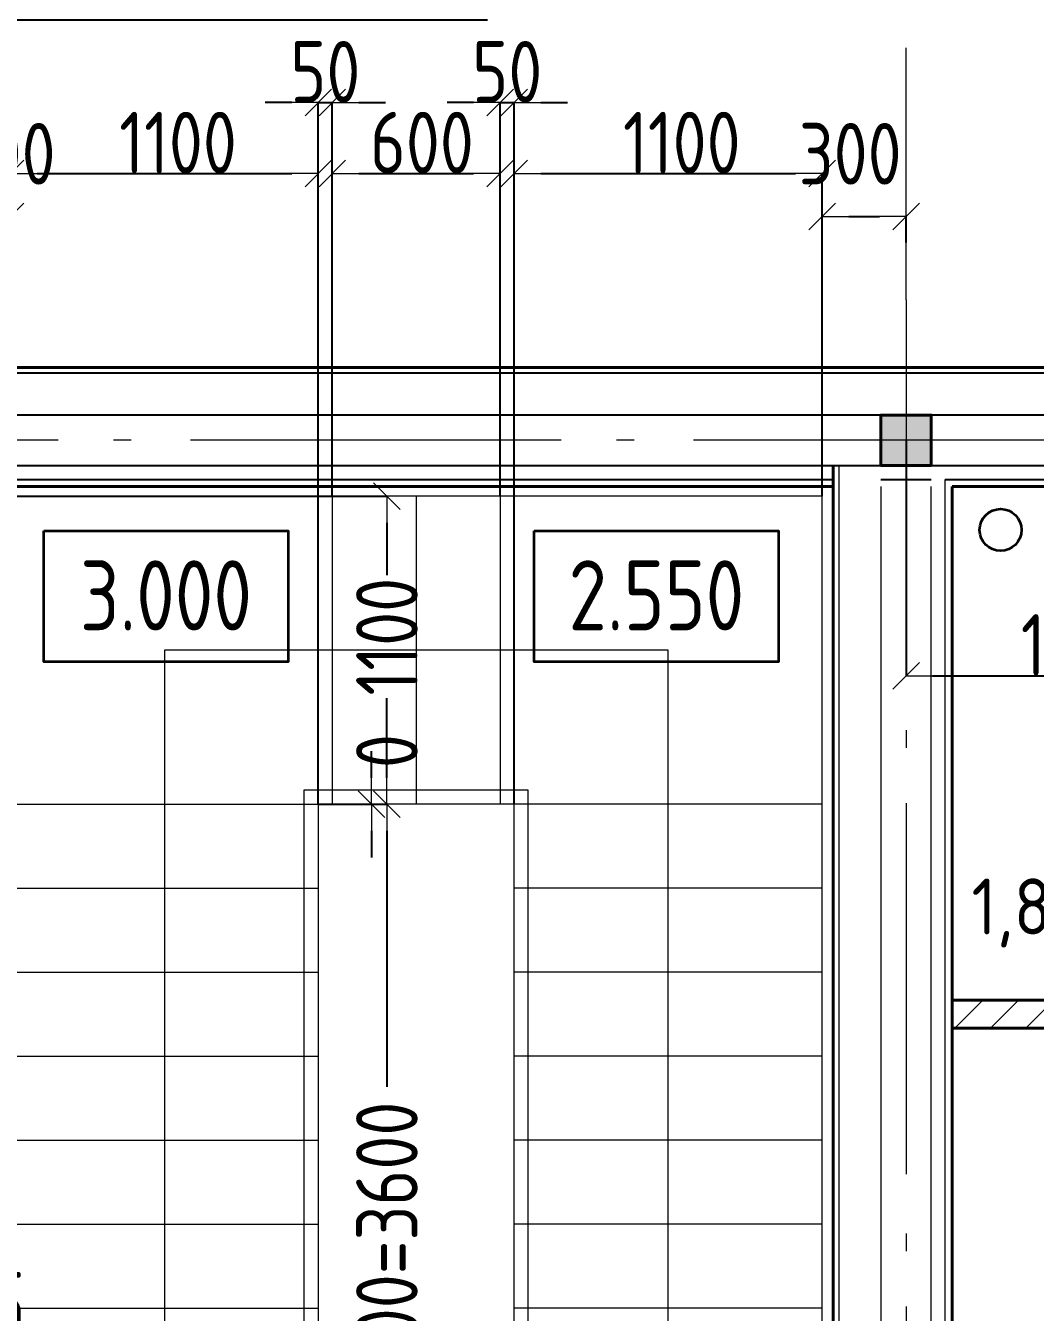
# Model space of a CAD drawing. Header units: millimetres. Extents: x -60256 to 201272, y 21388 to 77592.
# Drawn here: x 13233 to 16841, y 68741 to 73336 of the extents above; entities that cross this region are included whole.
import ezdxf
from ezdxf.enums import TextEntityAlignment as Align

# ---------------------------------------------------------------- set-up
doc = ezdxf.new("R2010")
doc.units = ezdxf.units.MM
doc.header["$MEASUREMENT"] = 0
doc.linetypes.add('Double Dashed', pattern=[1797.222233, 1325, -211.666656, 63.333344, -197.222233])
for name, color, linetype in [('Двери ArchiCAD', 7, 'Continuous'), ('колонны', 7, 'Continuous'), ('оси', 7, 'Continuous'), ('перегородки', 7, 'Continuous'), ('размеры внутр', 7, 'Continuous'), ('стены наруж', 7, 'Continuous')]:
    doc.layers.add(name, color=color, linetype=linetype)
for name, color, linetype, lineweight in [('Двери ArchiCAD_Ном._пера__97', 7, 'Continuous', 20), ('Двери ArchiCAD_Ном._пера__99', 7, 'Continuous', 40), ('колонны_Ном._пера__94', 252, 'Continuous', 13), ('колонны_Ном._пера__99', 7, 'Continuous', 40), ('лестницы_Ном._пера__96', 7, 'Continuous', 13), ('оси_Ном._пера__96', 7, 'Continuous', 13), ('перегородки_Ном._пера__96', 7, 'Continuous', 13), ('перегородки_Ном._пера__99', 7, 'Continuous', 40), ('площади_Ном._пера__96', 7, 'Continuous', 13), ('стены внутр_Ном._пера__97', 7, 'Continuous', 20), ('стены наруж_Ном._пера__1', 7, 'Continuous', 25), ('стены наруж_Ном._пера__96', 7, 'Continuous', 13), ('стены наруж_Ном._пера__99', 7, 'Continuous', 40), ('текст_Ном._пера__98', 7, 'Continuous', 35), ('текст_Ном._пера__99', 7, 'Continuous', 40), ('чертеж_Ном._пера__98', 7, 'Continuous', 35)]:
    doc.layers.add(name, color=color, linetype=linetype, lineweight=lineweight)
doc.styles.add('СГЕНЕРИР_СТИЛЬ_1', font='isocp.shx')
doc.styles.add('СГЕНЕРИР_СТИЛЬ_3', font='gost_2_304-81_type.ttf')
doc.styles.add('СГЕНЕРИР_СТИЛЬ_8', font='gost_2_304-81_type.ttf')
doc.dimstyles.new('СГЕНЕРИР_СТИЛЬ__20', dxfattribs={"dimtxt": 220.000005, "dimasz": 95, "dimexe": 0.18, "dimexo": 250, "dimgap": 0.09, "dimtad": 1, "dimtih": 1, "dimtoh": 1, "dimdec": 0, "dimzin": 0, "dimdsep": 46, "dimtxsty": 'СГЕНЕРИР_СТИЛЬ_3', "dimblk": 'ARROWHEAD_6', "dimblk1": 'ARROWHEAD_6', "dimblk2": 'ARROWHEAD_6', "dimcen": 0.09, "dimclrd": 7, "dimclre": 7, "dimclrt": 98, "dimadec": 0, "dimazin": 0, "dimtfac": 1, "dimtdec": 4, "dimtmove": 0, "dimatfit": 3, "dimfxl": 1, "dimtolj": 1, "dimtzin": 0, "dimarcsym": 0})
doc.dimstyles.new('СГЕНЕРИР_СТИЛЬ__3', dxfattribs={"dimtxt": 220.000005, "dimasz": 95, "dimexe": 0.18, "dimexo": 0, "dimgap": 0.09, "dimtad": 1, "dimtih": 1, "dimtoh": 1, "dimdec": 0, "dimzin": 0, "dimdsep": 46, "dimtxsty": 'СГЕНЕРИР_СТИЛЬ_3', "dimblk": 'ARROWHEAD_6', "dimblk1": 'ARROWHEAD_6', "dimblk2": 'ARROWHEAD_6', "dimcen": 0.09, "dimclrd": 7, "dimclre": 7, "dimclrt": 98, "dimadec": 0, "dimazin": 0, "dimtfac": 1, "dimtdec": 4, "dimtmove": 0, "dimatfit": 3, "dimfxl": 1, "dimtolj": 1, "dimtzin": 0, "dimarcsym": 0})
doc.dimstyles.new('СГЕНЕРИР_СТИЛЬ__4', dxfattribs={"dimtxt": 220.000005, "dimasz": 95, "dimexe": 0.18, "dimexo": 0, "dimgap": 0.09, "dimtad": 1, "dimtih": 1, "dimtoh": 1, "dimdec": 0, "dimzin": 0, "dimdsep": 46, "dimtxsty": 'СГЕНЕРИР_СТИЛЬ_3', "dimblk": 'ARROWHEAD_6', "dimblk1": 'ARROWHEAD_6', "dimblk2": 'ARROWHEAD_6', "dimcen": 0.09, "dimclrd": 7, "dimclre": 7, "dimclrt": 98, "dimadec": 0, "dimazin": 0, "dimtfac": 1, "dimtdec": 4, "dimtmove": 2, "dimatfit": 3, "dimfxl": 1, "dimtolj": 1, "dimtzin": 0, "dimarcsym": 0})
doc.dimstyles.new('СГЕНЕРИР_СТИЛЬ__5', dxfattribs={"dimtxt": 220.000005, "dimasz": 95, "dimexe": 0.18, "dimexo": 0, "dimgap": 0.09, "dimtad": 1, "dimdec": 0, "dimzin": 0, "dimdsep": 46, "dimtxsty": 'СГЕНЕРИР_СТИЛЬ_3', "dimblk": 'ARROWHEAD_6', "dimblk1": 'ARROWHEAD_6', "dimblk2": 'ARROWHEAD_6', "dimcen": 0.09, "dimclrd": 7, "dimclre": 7, "dimclrt": 98, "dimadec": 0, "dimazin": 0, "dimtfac": 1, "dimtdec": 4, "dimtmove": 0, "dimatfit": 3, "dimfxl": 1, "dimtolj": 1, "dimtzin": 0, "dimarcsym": 0})
doc.dimstyles.new('СГЕНЕРИР_СТИЛЬ__6', dxfattribs={"dimtxt": 220.000005, "dimasz": 95, "dimexe": 0.18, "dimexo": 0, "dimgap": 0.09, "dimtad": 1, "dimdec": 0, "dimzin": 0, "dimdsep": 46, "dimtxsty": 'СГЕНЕРИР_СТИЛЬ_3', "dimblk": 'ARROWHEAD_6', "dimblk1": 'ARROWHEAD_6', "dimblk2": 'ARROWHEAD_6', "dimcen": 0.09, "dimclrd": 7, "dimclre": 7, "dimclrt": 98, "dimadec": 0, "dimazin": 0, "dimtfac": 1, "dimtdec": 4, "dimtmove": 2, "dimatfit": 3, "dimfxl": 1, "dimtolj": 1, "dimtzin": 0, "dimarcsym": 0})

# ---------------------------------------------------------------- blocks, each defined once
blk = doc.blocks.new('л 4950 17+3+15')
at = {"layer": 'лестницы_Ном._пера__96', "linetype": 'Continuous'}
for p, q in [((0, 0), (0, 5900)), ((0, 5900), (2900, 5900)), ((1150, 5900), (1150, 4800)), ((1450, 5900), (1450, 4800)), ((1750, 5900), (1750, 4800)), ((2900, 5900), (2900, 1200)), ((550, 0), (550, 5350)), ((550, 5350), (2350, 5350)), ((2350, 5350), (2350, 1200)), ((0, 4800), (1100, 4800)), ((1100, 0), (1100, 4800)), ((1100, 4800), (1800, 4800)), ((1800, 4800), (1800, 1200)), ((2900, 4800), (1800, 4800)), ((0, 4500), (1100, 4500)), ((2900, 4500), (1800, 4500)), ((0, 4200), (1100, 4200)), ((2900, 4200), (1800, 4200)), ((0, 3900), (1100, 3900)), ((2900, 3900), (1800, 3900)), ((0, 3600), (1100, 3600)), ((2900, 3600), (1800, 3600)), ((0, 3300), (1100, 3300)), ((2900, 3300), (1800, 3300)), ((0, 3000), (1100, 3000)), ((2900, 3000), (1800, 3000)), ((0, 2700), (1100, 2700)), ((2900, 2700), (1800, 2700)), ((0, 2400), (1100, 2400)), ((2900, 2400), (1800, 2400)), ((0, 2100), (1100, 2100)), ((2900, 2100), (1800, 2100)), ((0, 1800), (1100, 1800)), ((2900, 1800), (1800, 1800)), ((0, 1500), (1100, 1500)), ((2900, 1500), (1800, 1500)), ((2350, 1200), (2150, 1400)), ((2350, 1200), (2550, 1400)), ((0, 1200), (1100, 1200)), ((2900, 1200), (1800, 1200)), ((2900, 1200), (1800, 1200)), ((0, 900), (1100, 900)), ((0, 600), (1100, 600)), ((0, 300), (1100, 300)), ((0, 0), (1100, 0)), ((0, 0), (1100, 0))]:
    blk.add_line(p, q, dxfattribs=at)
blk = doc.blocks.new('Стена_28_1', base_point=(16379, 71855.7))
at = {"layer": 'стены наруж_Ном._пера__1', "linetype": 'Continuous'}
for p, q in [((16469, 72095.7), (16379, 72095.7)), ((22214, 72095.7), (16469, 72095.7)), ((16379, 71945.7), (16469, 71945.7)), ((22214, 71945.7), (16469, 71945.7)), ((16469, 71765.7), (16379, 71765.7)), ((16469, 71765.7), (22214, 71765.7)), ((16379, 71715.7), (16469, 71715.7)), ((16519, 71715.7), (22214, 71715.7))]:
    blk.add_line(p, q, dxfattribs=at)
at = {"layer": 'стены наруж_Ном._пера__96', "linetype": 'Continuous'}
blk.add_line((16519, 71690.7), (16519, 71715.7), dxfattribs=at)
at = {"layer": 'стены наруж_Ном._пера__99', "linetype": 'Continuous', "flags": 128}
for points in [[(22214, 72115.7), (16379, 72115.7)], [(16544, 71690.7), (22214, 71690.7)]]:
    blk.add_lwpolyline(points, dxfattribs=at)
blk = doc.blocks.new('Стена_30_1', base_point=(12879, 71855.7))
at = {"layer": 'стены наруж_Ном._пера__1', "linetype": 'Continuous'}
for p, q in [((16289, 72095.7), (13139, 72095.7)), ((16379, 72095.7), (16289, 72095.7)), ((16289, 71945.7), (13139, 71945.7)), ((16289, 71945.7), (16379, 71945.7)), ((13139, 71765.7), (16289, 71765.7)), ((16379, 71765.7), (16289, 71765.7)), ((13139, 71715.7), (16119, 71715.7)), ((16289, 71715.7), (16379, 71715.7))]:
    blk.add_line(p, q, dxfattribs=at)
at = {"layer": 'стены наруж_Ном._пера__96', "linetype": 'Continuous'}
for p, q in [((16139, 71765.7), (16139, 71715.7)), ((16139, 71715.7), (16139, 71690.7))]:
    blk.add_line(p, q, dxfattribs=at)
at = {"layer": 'стены наруж_Ном._пера__99', "linetype": 'Continuous'}
for p, q in [((16119, 71765.7), (16119, 71715.7)), ((16119, 71715.7), (16119, 71690.7))]:
    blk.add_line(p, q, dxfattribs=at)
at = {"layer": 'стены наруж_Ном._пера__99', "linetype": 'Continuous', "flags": 128}
for points in [[(16379, 72115.7), (12969, 72115.7)], [(13139, 71690.7), (16119, 71690.7)]]:
    blk.add_lwpolyline(points, dxfattribs=at)
blk = doc.blocks.new('Стена_45_1', base_point=(20219, 69855.7))
at = {"layer": 'перегородки_Ном._пера__96', "linetype": 'Continuous'}
h = blk.add_hatch(dxfattribs=at)
h.set_pattern_fill('FACE_BRICK_0001', color=256, style=0, pattern_type=2)
h.set_pattern_definition([(45, (0, 0), (-63.63961, 63.63961), [])])
h.paths.add_polyline_path([(16544, 69855.7), (16544, 69755.7), (17799, 69755.7), (17799, 69855.7)])
at = {"layer": 'перегородки_Ном._пера__99', "linetype": 'Continuous', "flags": 128}
for points in [[(17599, 69855.7), (16544, 69855.7)], [(16544, 69855.7), (16544, 69755.7)], [(16544, 69755.7), (17799, 69755.7)]]:
    blk.add_lwpolyline(points, dxfattribs=at)
blk = doc.blocks.new('Колонна_14_1', base_point=(16379, 71855.7))
at = {"layer": 'колонны_Ном._пера__94', "linetype": 'Continuous'}
blk.add_hatch(color=256, dxfattribs=at).paths.add_polyline_path([(16289, 71765.7), (16469, 71765.7), (16469, 71945.7), (16289, 71945.7)])
at = {"layer": 'колонны_Ном._пера__99', "linetype": 'Continuous', "flags": 128}
blk.add_lwpolyline([(16289, 71765.7), (16469, 71765.7), (16469, 71945.7), (16289, 71945.7)], close=True, dxfattribs=at)
blk = doc.blocks.new('Стандартный маркер сетки_12')
at = {"layer": 'оси_Ном._пера__96', "linetype": 'Double Dashed'}
for q in [(0, 0), (20403.4, 0)]:
    blk.add_line((900, 0), q, dxfattribs=at)
at = {"layer": 'оси_Ном._пера__96', "style": 'СГЕНЕРИР_СТИЛЬ_3'}
blk.add_attdef('AC_MarkerText_1', text='', height=350, rotation=90, dxfattribs=at).set_placement((21973.1, -208.7), align=Align.BOTTOM_LEFT)
blk = doc.blocks.new('ARROWHEAD_6')
at = {"color": 0, "linetype": 'Continuous', "lineweight": 0}
for p, q in [((-0.5, -0.5), (0.5, 0.5)), ((0, 0), (-1, 0))]:
    blk.add_line(p, q, dxfattribs=at)
blk = doc.blocks.new('*D831')
at = {"layer": 'Defpoints', "color": 0, "linetype": 'Continuous', "transparency": 16777216}
for p in [(12494.5, 73355.7), (14884, 73355.7), (879, 72115.7)]:
    blk.add_point(p, dxfattribs=at)
at = {"layer": 'размеры внутр', "color": 7, "linetype": 'Continuous', "lineweight": -2, "transparency": 16777216}
for p, q in [((14884, 73355.7), (12494.4, 73355.7)), ((12494.5, 72210.7), (12494.5, 73260.7)), ((879, 72115.7), (12494.7, 72115.7))]:
    blk.add_line(p, q, dxfattribs=at)
at = {"layer": 'размеры внутр', "color": 7, "linetype": 'Continuous', "lineweight": -2, "transparency": 16777216, "xscale": 95, "yscale": 95, "zscale": 95}
for p, rotation in [((12494.5, 73355.7), 90), ((12494.5, 72115.7), 270)]:
    blk.add_blockref('ARROWHEAD_6', p, dxfattribs=dict(at, rotation=rotation))
at = {"layer": 'размеры внутр', "color": 98, "linetype": 'Continuous', "transparency": 16777216, "insert": (12340.5, 72824.2), "char_height": 220, "attachment_point": 5, "rotation": 90, "style": 'СГЕНЕРИР_СТИЛЬ_3'}
blk.add_mtext('\\A1;1240', dxfattribs=at)
blk = doc.blocks.new('*D920')
at = {"layer": 'Defpoints', "color": 0, "linetype": 'Continuous', "transparency": 16777216}
for p in [(14279, 70555.7), (14524, 70555.7), (14279, 66955.7)]:
    blk.add_point(p, dxfattribs=at)
at = {"layer": 'размеры внутр', "color": 7, "linetype": 'Continuous', "lineweight": -2, "transparency": 16777216}
for p, q in [((14279, 70555.7), (14524.2, 70555.7)), ((14524, 70460.7), (14524, 69546.8)), ((14524, 67050.7), (14524, 68148.1)), ((14279, 66955.7), (14524.2, 66955.7))]:
    blk.add_line(p, q, dxfattribs=at)
at = {"layer": 'размеры внутр', "color": 7, "linetype": 'Continuous', "lineweight": -2, "transparency": 16777216, "xscale": 95, "yscale": 95, "zscale": 95}
for p, rotation in [((14524, 70555.7), 90), ((14524, 66955.7), 270)]:
    blk.add_blockref('ARROWHEAD_6', p, dxfattribs=dict(at, rotation=rotation))
at = {"layer": 'размеры внутр', "color": 98, "linetype": 'Continuous', "transparency": 16777216, "insert": (14524, 68847.5), "char_height": 220, "attachment_point": 5, "rotation": 90, "style": 'СГЕНЕРИР_СТИЛЬ_3'}
blk.add_mtext('\\A1;12х300=3600', dxfattribs=at)
blk = doc.blocks.new('*D921')
at = {"layer": 'Defpoints', "color": 0, "linetype": 'Continuous', "transparency": 16777216}
for p in [(14279, 70555.7), (14279, 70555.7), (14468.8, 70555.7)]:
    blk.add_point(p, dxfattribs=at)
at = {"layer": 'размеры внутр', "color": 7, "linetype": 'Continuous', "lineweight": -2, "transparency": 16777216}
for p, q in [((14468.8, 70650.7), (14468.8, 70745.7)), ((14279, 70555.7), (14469, 70555.7)), ((14279, 70555.7), (14469, 70555.7)), ((14468.8, 70460.7), (14468.8, 70365.7))]:
    blk.add_line(p, q, dxfattribs=at)
at = {"layer": 'размеры внутр', "color": 7, "linetype": 'Continuous', "lineweight": -2, "transparency": 16777216, "xscale": 95, "yscale": 95, "zscale": 95}
for rotation in [270, 90]:
    blk.add_blockref('ARROWHEAD_6', (14468.8, 70555.7), dxfattribs=dict(at, rotation=rotation))
at = {"layer": 'размеры внутр', "color": 98, "linetype": 'Continuous', "transparency": 16777216, "insert": (14524, 70745.7), "char_height": 220, "attachment_point": 5, "rotation": 90, "style": 'СГЕНЕРИР_СТИЛЬ_3'}
blk.add_mtext('\\A1;0', dxfattribs=at)
blk = doc.blocks.new('*D922')
at = {"layer": 'Defpoints', "color": 0, "linetype": 'Continuous', "transparency": 16777216}
for p in [(13179, 71655.7), (14524, 71655.7), (14279, 70555.7)]:
    blk.add_point(p, dxfattribs=at)
at = {"layer": 'размеры внутр', "color": 7, "linetype": 'Continuous', "lineweight": -2, "transparency": 16777216}
for p, q in [((13179, 71655.7), (14524.2, 71655.7)), ((14524, 71560.7), (14524, 71374.4)), ((14524, 70650.7), (14524, 70934.2)), ((14279, 70555.7), (14524.2, 70555.7))]:
    blk.add_line(p, q, dxfattribs=at)
at = {"layer": 'размеры внутр', "color": 7, "linetype": 'Continuous', "lineweight": -2, "transparency": 16777216, "xscale": 95, "yscale": 95, "zscale": 95}
for p, rotation in [((14524, 71655.7), 90), ((14524, 70555.7), 270)]:
    blk.add_blockref('ARROWHEAD_6', p, dxfattribs=dict(at, rotation=rotation))
at = {"layer": 'размеры внутр', "color": 98, "linetype": 'Continuous', "transparency": 16777216, "insert": (14524, 71154.3), "char_height": 220, "attachment_point": 5, "rotation": 90, "style": 'СГЕНЕРИР_СТИЛЬ_3'}
blk.add_mtext('\\A1;1100', dxfattribs=at)
blk = doc.blocks.new('*D936')
at = {"layer": 'Defpoints', "color": 0, "linetype": 'Continuous', "transparency": 16777216}
for p in [(12579, 69755.7), (12714, 69755.7), (12714, 68665.6)]:
    blk.add_point(p, dxfattribs=at)
at = {"layer": 'размеры внутр', "color": 7, "linetype": 'Continuous', "lineweight": -2, "transparency": 16777216}
for p, q in [((12579, 69505.7), (12579, 68665.5)), ((12714, 69505.7), (12714, 68665.5)), ((12484, 68665.6), (12389, 68665.6)), ((12579, 68665.6), (12714, 68665.6)), ((12809, 68665.6), (13218.3, 68665.6))]:
    blk.add_line(p, q, dxfattribs=at)
at = {"layer": 'размеры внутр', "color": 7, "linetype": 'Continuous', "lineweight": -2, "transparency": 16777216, "xscale": 95, "yscale": 95, "zscale": 95}
blk.add_blockref('ARROWHEAD_6', (12579, 68665.6), dxfattribs=at)
at = {"layer": 'размеры внутр', "color": 7, "linetype": 'Continuous', "lineweight": -2, "transparency": 16777216, "xscale": 95, "yscale": 95, "zscale": 95, "rotation": 180}
blk.add_blockref('ARROWHEAD_6', (12714, 68665.6), dxfattribs=at)
at = {"layer": 'размеры внутр', "color": 98, "linetype": 'Continuous', "transparency": 16777216, "insert": (13061.2, 68775.7), "char_height": 220, "attachment_point": 5, "style": 'СГЕНЕРИР_СТИЛЬ_3'}
blk.add_mtext('\\A1;135', dxfattribs=at)
blk = doc.blocks.new('*D994')
at = {"layer": 'Defpoints', "color": 0, "linetype": 'Continuous', "transparency": 16777216}
for p in [(13179, 72654.7), (12879, 72458.3), (13179, 71655.7)]:
    blk.add_point(p, dxfattribs=at)
at = {"layer": 'размеры внутр', "color": 7, "linetype": 'Continuous', "lineweight": -2, "transparency": 16777216}
for p, q in [((12879, 72458.3), (12879, 72654.9)), ((12974, 72654.7), (13084, 72654.7)), ((13179, 71655.7), (13179, 72654.9))]:
    blk.add_line(p, q, dxfattribs=at)
at = {"layer": 'размеры внутр', "color": 7, "linetype": 'Continuous', "lineweight": -2, "transparency": 16777216, "xscale": 95, "yscale": 95, "zscale": 95, "rotation": 180}
blk.add_blockref('ARROWHEAD_6', (12879, 72654.7), dxfattribs=at)
at = {"layer": 'размеры внутр', "color": 7, "linetype": 'Continuous', "lineweight": -2, "transparency": 16777216, "xscale": 95, "yscale": 95, "zscale": 95}
blk.add_blockref('ARROWHEAD_6', (13179, 72654.7), dxfattribs=at)
at = {"layer": 'размеры внутр', "color": 98, "linetype": 'Continuous', "transparency": 16777216, "insert": (13156.4, 72879.1), "char_height": 220, "attachment_point": 5, "style": 'СГЕНЕРИР_СТИЛЬ_3'}
blk.add_mtext('\\A1;300', dxfattribs=at)
blk = doc.blocks.new('*D995')
at = {"layer": 'Defpoints', "color": 0, "linetype": 'Continuous', "transparency": 16777216}
for p in [(14279, 72808.7), (13179, 71655.7), (14279, 70555.7)]:
    blk.add_point(p, dxfattribs=at)
at = {"layer": 'размеры внутр', "color": 7, "linetype": 'Continuous', "lineweight": -2, "transparency": 16777216}
for p, q in [((13179, 71655.7), (13179, 72808.9)), ((13274, 72808.7), (14184, 72808.7)), ((14279, 70555.7), (14279, 72808.9))]:
    blk.add_line(p, q, dxfattribs=at)
at = {"layer": 'размеры внутр', "color": 7, "linetype": 'Continuous', "lineweight": -2, "transparency": 16777216, "xscale": 95, "yscale": 95, "zscale": 95, "rotation": 180}
blk.add_blockref('ARROWHEAD_6', (13179, 72808.7), dxfattribs=at)
at = {"layer": 'размеры внутр', "color": 7, "linetype": 'Continuous', "lineweight": -2, "transparency": 16777216, "xscale": 95, "yscale": 95, "zscale": 95}
blk.add_blockref('ARROWHEAD_6', (14279, 72808.7), dxfattribs=at)
at = {"layer": 'размеры внутр', "color": 98, "linetype": 'Continuous', "transparency": 16777216, "insert": (13777.7, 72918.8), "char_height": 220, "attachment_point": 5, "style": 'СГЕНЕРИР_СТИЛЬ_3'}
blk.add_mtext('\\A1;1100', dxfattribs=at)
blk = doc.blocks.new('*D996')
at = {"layer": 'Defpoints', "color": 0, "linetype": 'Continuous', "transparency": 16777216}
for p in [(14329, 73061.7), (14329, 71655.7), (14279, 70555.7)]:
    blk.add_point(p, dxfattribs=at)
at = {"layer": 'размеры внутр', "color": 7, "linetype": 'Continuous', "lineweight": -2, "transparency": 16777216}
for p, q in [((14184, 73061.7), (14089, 73061.7)), ((14279, 70555.7), (14279, 73061.9)), ((14279, 73061.7), (14329, 73061.7)), ((14329, 71655.7), (14329, 73061.9)), ((14424, 73061.7), (14519, 73061.7))]:
    blk.add_line(p, q, dxfattribs=at)
at = {"layer": 'размеры внутр', "color": 7, "linetype": 'Continuous', "lineweight": -2, "transparency": 16777216, "xscale": 95, "yscale": 95, "zscale": 95}
blk.add_blockref('ARROWHEAD_6', (14279, 73061.7), dxfattribs=at)
at = {"layer": 'размеры внутр', "color": 7, "linetype": 'Continuous', "lineweight": -2, "transparency": 16777216, "xscale": 95, "yscale": 95, "zscale": 95, "rotation": 180}
blk.add_blockref('ARROWHEAD_6', (14329, 73061.7), dxfattribs=at)
at = {"layer": 'размеры внутр', "color": 98, "linetype": 'Continuous', "transparency": 16777216, "insert": (14304, 73171.8), "char_height": 220, "attachment_point": 5, "style": 'СГЕНЕРИР_СТИЛЬ_3'}
blk.add_mtext('\\A1;50', dxfattribs=at)
blk = doc.blocks.new('*D997')
at = {"layer": 'Defpoints', "color": 0, "linetype": 'Continuous', "transparency": 16777216}
for p in [(14929, 72808.7), (14329, 71655.7), (14929, 71655.7)]:
    blk.add_point(p, dxfattribs=at)
at = {"layer": 'размеры внутр', "color": 7, "linetype": 'Continuous', "lineweight": -2, "transparency": 16777216}
for p, q in [((14329, 71655.7), (14329, 72808.9)), ((14424, 72808.7), (14834, 72808.7)), ((14929, 71655.7), (14929, 72808.9))]:
    blk.add_line(p, q, dxfattribs=at)
at = {"layer": 'размеры внутр', "color": 7, "linetype": 'Continuous', "lineweight": -2, "transparency": 16777216, "xscale": 95, "yscale": 95, "zscale": 95, "rotation": 180}
blk.add_blockref('ARROWHEAD_6', (14329, 72808.7), dxfattribs=at)
at = {"layer": 'размеры внутр', "color": 7, "linetype": 'Continuous', "lineweight": -2, "transparency": 16777216, "xscale": 95, "yscale": 95, "zscale": 95}
blk.add_blockref('ARROWHEAD_6', (14929, 72808.7), dxfattribs=at)
at = {"layer": 'размеры внутр', "color": 98, "linetype": 'Continuous', "transparency": 16777216, "insert": (14649, 72918.8), "char_height": 220, "attachment_point": 5, "style": 'СГЕНЕРИР_СТИЛЬ_3'}
blk.add_mtext('\\A1;600', dxfattribs=at)
blk = doc.blocks.new('*D998')
at = {"layer": 'Defpoints', "color": 0, "linetype": 'Continuous', "transparency": 16777216}
for p in [(14979, 73061.7), (14929, 71655.7), (14979, 70555.7)]:
    blk.add_point(p, dxfattribs=at)
at = {"layer": 'размеры внутр', "color": 7, "linetype": 'Continuous', "lineweight": -2, "transparency": 16777216}
for p, q in [((14834, 73061.7), (14739, 73061.7)), ((14929, 71655.7), (14929, 73061.9)), ((14929, 73061.7), (14979, 73061.7)), ((14979, 70555.7), (14979, 73061.9)), ((15074, 73061.7), (15169, 73061.7))]:
    blk.add_line(p, q, dxfattribs=at)
at = {"layer": 'размеры внутр', "color": 7, "linetype": 'Continuous', "lineweight": -2, "transparency": 16777216, "xscale": 95, "yscale": 95, "zscale": 95}
blk.add_blockref('ARROWHEAD_6', (14929, 73061.7), dxfattribs=at)
at = {"layer": 'размеры внутр', "color": 7, "linetype": 'Continuous', "lineweight": -2, "transparency": 16777216, "xscale": 95, "yscale": 95, "zscale": 95, "rotation": 180}
blk.add_blockref('ARROWHEAD_6', (14979, 73061.7), dxfattribs=at)
at = {"layer": 'размеры внутр', "color": 98, "linetype": 'Continuous', "transparency": 16777216, "insert": (14954, 73171.8), "char_height": 220, "attachment_point": 5, "style": 'СГЕНЕРИР_СТИЛЬ_3'}
blk.add_mtext('\\A1;50', dxfattribs=at)
blk = doc.blocks.new('*D999')
at = {"layer": 'Defpoints', "color": 0, "linetype": 'Continuous', "transparency": 16777216}
for p in [(16079, 72808.7), (16079, 71655.7), (14979, 70555.7)]:
    blk.add_point(p, dxfattribs=at)
at = {"layer": 'размеры внутр', "color": 7, "linetype": 'Continuous', "lineweight": -2, "transparency": 16777216}
for p, q in [((14979, 70555.7), (14979, 72808.9)), ((15074, 72808.7), (15984, 72808.7)), ((16079, 71655.7), (16079, 72808.9))]:
    blk.add_line(p, q, dxfattribs=at)
at = {"layer": 'размеры внутр', "color": 7, "linetype": 'Continuous', "lineweight": -2, "transparency": 16777216, "xscale": 95, "yscale": 95, "zscale": 95, "rotation": 180}
blk.add_blockref('ARROWHEAD_6', (14979, 72808.7), dxfattribs=at)
at = {"layer": 'размеры внутр', "color": 7, "linetype": 'Continuous', "lineweight": -2, "transparency": 16777216, "xscale": 95, "yscale": 95, "zscale": 95}
blk.add_blockref('ARROWHEAD_6', (16079, 72808.7), dxfattribs=at)
at = {"layer": 'размеры внутр', "color": 98, "linetype": 'Continuous', "transparency": 16777216, "insert": (15577.7, 72918.8), "char_height": 220, "attachment_point": 5, "style": 'СГЕНЕРИР_СТИЛЬ_3'}
blk.add_mtext('\\A1;1100', dxfattribs=at)
blk = doc.blocks.new('*D1000')
at = {"layer": 'Defpoints', "color": 0, "linetype": 'Continuous', "transparency": 16777216}
for p in [(16379, 72654.7), (16379, 72562), (16079, 71655.7)]:
    blk.add_point(p, dxfattribs=at)
at = {"layer": 'размеры внутр', "color": 7, "linetype": 'Continuous', "lineweight": -2, "transparency": 16777216}
for p, q in [((16079, 71655.7), (16079, 72654.9)), ((16174, 72654.7), (16284, 72654.7)), ((16379, 72562), (16379, 72654.9))]:
    blk.add_line(p, q, dxfattribs=at)
at = {"layer": 'размеры внутр', "color": 7, "linetype": 'Continuous', "lineweight": -2, "transparency": 16777216, "xscale": 95, "yscale": 95, "zscale": 95, "rotation": 180}
blk.add_blockref('ARROWHEAD_6', (16079, 72654.7), dxfattribs=at)
at = {"layer": 'размеры внутр', "color": 7, "linetype": 'Continuous', "lineweight": -2, "transparency": 16777216, "xscale": 95, "yscale": 95, "zscale": 95}
blk.add_blockref('ARROWHEAD_6', (16379, 72654.7), dxfattribs=at)
at = {"layer": 'размеры внутр', "color": 98, "linetype": 'Continuous', "transparency": 16777216, "insert": (16179.4, 72879.1), "char_height": 220, "attachment_point": 5, "style": 'СГЕНЕРИР_СТИЛЬ_3'}
blk.add_mtext('\\A1;300', dxfattribs=at)
blk = doc.blocks.new('Дверь 16_21')
at = {"layer": 'Двери ArchiCAD_Ном._пера__97', "linetype": 'Continuous'}
for p, q in [((460, 0), (460, 920)), ((-460, 0), (-500, 0)), ((-500, 0), (-500, -115)), ((-460, -115), (-460, 0)), ((500, 0), (460, 0)), ((460, 0), (460, -115)), ((500, -115), (500, 0)), ((-500, -115), (-460, -115)), ((460, -115), (500, -115))]:
    blk.add_line(p, q, dxfattribs=at)
blk.add_arc((460, 0), 920, 90, 180, dxfattribs=at)
at = {"layer": 'Двери ArchiCAD_Ном._пера__99', "linetype": 'Continuous'}
for p, q in [((-500, 0), (-500, -115)), ((500, 0), (500, -115))]:
    blk.add_line(p, q, dxfattribs=at)
blk = doc.blocks.new('Стена_74_1', base_point=(16379, 63580.7))
at = {"layer": 'стены наруж_Ном._пера__96', "linetype": 'Continuous'}
for p, q in [((16139, 71690.7), (16139, 66755.7)), ((16289, 71690.7), (16289, 66755.7)), ((16469, 66755.7), (16469, 71690.7)), ((16519, 66755.7), (16519, 71690.7)), ((16139, 65755.7), (16139, 65545.7)), ((16289, 65755.7), (16289, 65545.7)), ((16469, 65545.7), (16469, 65755.7)), ((16519, 65545.7), (16519, 65755.7)), ((16139, 65545.7), (16139, 65365.7)), ((16289, 65365.7), (16289, 65545.7)), ((16469, 65545.7), (16469, 65365.7)), ((16519, 65365.7), (16519, 65545.7)), ((16139, 65365.7), (16139, 63580.7)), ((16289, 65365.7), (16289, 63580.7)), ((16469, 63580.7), (16469, 65365.7)), ((16519, 63580.7), (16519, 65365.7))]:
    blk.add_line(p, q, dxfattribs=at)
at = {"layer": 'стены наруж_Ном._пера__99', "linetype": 'Continuous'}
for p, q in [((16139, 66755.7), (16119, 66755.7)), ((16289, 66755.7), (16139, 66755.7)), ((16329, 66755.7), (16289, 66755.7)), ((16444, 66755.7), (16329, 66755.7)), ((16469, 66755.7), (16444, 66755.7)), ((16519, 66755.7), (16469, 66755.7)), ((16544, 66755.7), (16519, 66755.7)), ((16139, 65755.7), (16119, 65755.7)), ((16289, 65755.7), (16139, 65755.7)), ((16329, 65755.7), (16289, 65755.7)), ((16444, 65755.7), (16329, 65755.7)), ((16469, 65755.7), (16444, 65755.7)), ((16519, 65755.7), (16469, 65755.7)), ((16544, 65755.7), (16519, 65755.7))]:
    blk.add_line(p, q, dxfattribs=at)
at = {"layer": 'стены наруж_Ном._пера__99', "linetype": 'Continuous', "flags": 128}
for points in [[(16119, 71690.7), (16119, 66755.7)], [(16544, 66755.7), (16544, 71690.7)], [(16119, 65755.7), (16119, 63580.7)], [(16544, 63580.7), (16544, 65755.7)]]:
    blk.add_lwpolyline(points, dxfattribs=at)
at = {"layer": 'Двери ArchiCAD', "color": 44, "linetype": 'Continuous', "lineweight": 35, "zscale": 1000, "rotation": 270}
blk.add_blockref('Дверь 16_21', (16444, 66255.7), dxfattribs=at)
blk = doc.blocks.new('Стандартный маркер сетки_18')
at = {"layer": 'оси_Ном._пера__96', "linetype": 'Double Dashed'}
blk.add_line((900, 0), (76534.9, 0), dxfattribs=at)
at = {"layer": 'оси_Ном._пера__96', "style": 'СГЕНЕРИР_СТИЛЬ_3'}
for tag, p in [('AC_MarkerText_1_1', (-243.9, 269.7)), ('AC_MarkerText_1_2', (77991.1, 269.7))]:
    blk.add_attdef(tag, text='', height=350, rotation=180, dxfattribs=at).set_placement(p, align=Align.BOTTOM_LEFT)
blk = doc.blocks.new('*D785')
at = {"layer": 'Defpoints', "color": 0, "linetype": 'Continuous', "transparency": 16777216}
for p in [(16379, 71855.7), (17599, 71014.7), (17599, 70773.2)]:
    blk.add_point(p, dxfattribs=at)
at = {"layer": 'размеры внутр', "color": 7, "linetype": 'Continuous', "lineweight": -2, "transparency": 16777216}
for p, q in [((16379, 71855.7), (16379, 71014.5)), ((16474, 71014.7), (17504, 71014.7)), ((17599, 70773.2), (17599, 71014.9))]:
    blk.add_line(p, q, dxfattribs=at)
at = {"layer": 'размеры внутр', "color": 7, "linetype": 'Continuous', "lineweight": -2, "transparency": 16777216, "xscale": 95, "yscale": 95, "zscale": 95, "rotation": 180}
blk.add_blockref('ARROWHEAD_6', (16379, 71014.7), dxfattribs=at)
at = {"layer": 'размеры внутр', "color": 7, "linetype": 'Continuous', "lineweight": -2, "transparency": 16777216, "xscale": 95, "yscale": 95, "zscale": 95}
blk.add_blockref('ARROWHEAD_6', (17599, 71014.7), dxfattribs=at)
at = {"layer": 'размеры внутр', "color": 98, "linetype": 'Continuous', "transparency": 16777216, "insert": (17015.3, 71124.8), "char_height": 220, "attachment_point": 5, "style": 'СГЕНЕРИР_СТИЛЬ_3'}
blk.add_mtext('\\A1;1220', dxfattribs=at)

msp = doc.modelspace()

# ---------------------------------------------------------------- linework, layer by layer
at = {"layer": 'стены внутр_Ном._пера__97', "linetype": 'Continuous', "flags": 128}
msp.add_lwpolyline([(15028.99723, 66955.66051), (15028.99723, 70605.66051), (14226.99723, 70605.66051), (14226.99723, 66905.66051), (15033.99723, 66905.66051), (16083.99723, 66905.66051)], dxfattribs=at)
at = {"layer": 'текст_Ном._пера__98', "linetype": 'Continuous', "flags": 128}
for points in [[(13297.8837, 71532.15352), (14171.21896, 71532.15352), (14171.21896, 71063.97149), (13297.8837, 71063.97149)], [(15050.14929, 71532.15358), (15923.48324, 71532.15358), (15923.48324, 71063.97143), (15050.14929, 71063.97143)]]:
    msp.add_lwpolyline(points, close=True, dxfattribs=at)
at = {"layer": 'чертеж_Ном._пера__98', "linetype": 'Continuous'}
msp.add_circle((16716.70556, 71535.61252), 75, dxfattribs=at)

# ---------------------------------------------------------------- block references
at = {"layer": 'колонны'}
msp.add_blockref('Колонна_14_1', (16378.99723, 71855.66051), dxfattribs=at)
at = {"layer": 'лестницы_Ном._пера__96', "linetype": 'Continuous', "xscale": -1, "zscale": 1000}
msp.add_blockref('л 4950 17+3+15', (16078.99723, 65755.66051), dxfattribs=at)
at = {"layer": 'оси', "color": 251, "linetype": 'Continuous', "lineweight": 13, "zscale": 1000}
for name, p, rotation in [('Стандартный маркер сетки_12', (16378.99723, 73257.10001), 270), ('Стандартный маркер сетки_18', (26830.04628, 71855.66051), 180)]:
    msp.add_blockref(name, p, dxfattribs=dict(at, rotation=rotation))
at = {"layer": 'перегородки'}
msp.add_blockref('Стена_45_1', (20218.99723, 69855.66051), dxfattribs=at)
at = {"layer": 'стены наруж'}
for name, p in [('Стена_30_1', (12878.99723, 71855.66051)), ('Стена_28_1', (16378.99723, 71855.66051)), ('Стена_74_1', (16378.99723, 63580.66051))]:
    msp.add_blockref(name, p, dxfattribs=at)

# ---------------------------------------------------------------- texts
at = {"layer": 'площади_Ном._пера__96', "insert": (16612.67693, 70044.08778), "char_height": 200, "attachment_point": 7, "style": 'СГЕНЕРИР_СТИЛЬ_1'}
msp.add_mtext('{1,8 м{\\H0.66x;\\S2^  ;}}', dxfattribs=at)
at = {"layer": 'текст_Ном._пера__99', "linetype": 'Continuous', "char_height": 250, "attachment_point": 5, "style": 'СГЕНЕРИР_СТИЛЬ_8'}
for s, insert in [('{3.000}', (13734.55133, 71301.66867)), ('{2.550}', (15486.81626, 71301.85055))]:
    msp.add_mtext(s, dxfattribs=dict(at, insert=insert))

# ---------------------------------------------------------------- dimensions: what is measured, and where the dimension line sits
at = {"layer": 'размеры внутр', "linetype": 'Continuous'}
for base, p1, p2, dimstyle, picture, middle in [((12494.54705, 73355.66051), (878.99723, 72115.66051), (14883.99723, 73355.66051), 'СГЕНЕРИР_СТИЛЬ__6', '*D831', (12340.54705, 72824.20874)), ((14523.99723, 71655.66051), (14278.99723, 70555.66051), (13178.99723, 71655.66051), 'СГЕНЕРИР_СТИЛЬ__5', '*D922', (14523.99723, 71154.33112)), ((14468.828656525, 70555.6605076162), (14278.9972312931, 70555.6605076162), (14278.9972312931, 70555.6605076162), 'СГЕНЕРИР_СТИЛЬ__5', '*D921', (14523.9972291473, 70745.6605076162))]:
    dim = msp.add_linear_dim(base=base, p1=p1, p2=p2, angle=90, dimstyle=dimstyle, dxfattribs=at)
    dim.commit()
    dim.dimension.update_dxf_attribs({"geometry": picture, "text_midpoint": middle, "dimtype": 160, "text_rotation": 90})
for base, p1, p2, dimstyle, picture, middle in [((14328.99723, 73061.6749), (14278.99723, 70555.66051), (14328.99723, 71655.66051), 'СГЕНЕРИР_СТИЛЬ__3', '*D996', (14303.99723, 73061.6749)), ((14978.99723, 73061.6749), (14928.99723, 71655.66051), (14978.99723, 70555.66051), 'СГЕНЕРИР_СТИЛЬ__3', '*D998', (14953.99723, 73061.6749)), ((14278.99723, 72808.6749), (13178.99723, 71655.66051), (14278.99723, 70555.66051), 'СГЕНЕРИР_СТИЛЬ__3', '*D995', (13777.66784, 72808.6749)), ((14928.99723, 72808.6749), (14328.99723, 71655.66051), (14928.99723, 71655.66051), 'СГЕНЕРИР_СТИЛЬ__3', '*D997', (14649.02052, 72808.6749)), ((16078.99723, 72808.6749), (14978.99723, 70555.66051), (16078.99723, 71655.66051), 'СГЕНЕРИР_СТИЛЬ__3', '*D999', (15577.66784, 72808.6749)), ((13178.99723, 72654.6749), (12878.99723, 72458.28022), (13178.99723, 71655.66051), 'СГЕНЕРИР_СТИЛЬ__4', '*D994', (13156.42104, 72879.12955)), ((16378.99723, 72654.6749), (16078.99723, 71655.66051), (16378.99723, 72561.96453), 'СГЕНЕРИР_СТИЛЬ__4', '*D1000', (16179.43643, 72879.12955)), ((17598.99723, 71014.67391), (16378.99723, 71855.66051), (17598.99723, 70773.16051), 'СГЕНЕРИР_СТИЛЬ__3', '*D785', (17015.26743, 71014.67391)), ((12713.99723, 68665.63256), (12578.99723, 69755.66051), (12713.99723, 69755.66051), 'СГЕНЕРИР_СТИЛЬ__20', '*D936', (13061.15152, 68665.63256))]:
    dim = msp.add_linear_dim(base=base, p1=p1, p2=p2, dimstyle=dimstyle, dxfattribs=at)
    dim.commit()
    dim.dimension.update_dxf_attribs({"geometry": picture, "text_midpoint": middle, "dimtype": 160})
dim = msp.add_linear_dim(base=(14523.99723, 70555.66051), p1=(14278.99723, 66955.66051), p2=(14278.99723, 70555.66051), angle=90, text='12х300=3600', dimstyle='СГЕНЕРИР_СТИЛЬ__5', dxfattribs=at)
dim.commit()
dim.dimension.update_dxf_attribs({"geometry": '*D920', "text_midpoint": (14523.99723, 68847.45438), "dimtype": 160, "text_rotation": 90})

doc.saveas('drawing.dxf')
